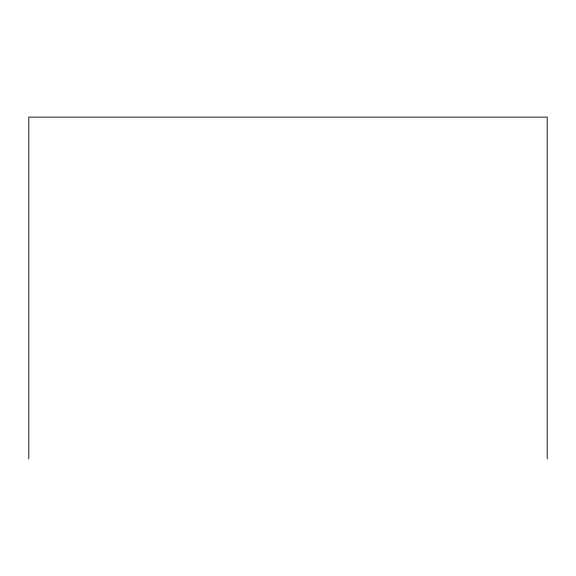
<?xml version="1.0" encoding="UTF-8"?>
<svg xmlns="http://www.w3.org/2000/svg" width="576" height="576" viewBox="0 0 576 576"><rect width="100%" height="100%" fill="white"/><g stroke="black" fill="none" stroke-linecap="round" stroke-linejoin="round"><path stroke-width="0.86" d="M547.2 458.87L547.2 117.13L28.8 117.13L28.8 458.87"/></g></svg>
